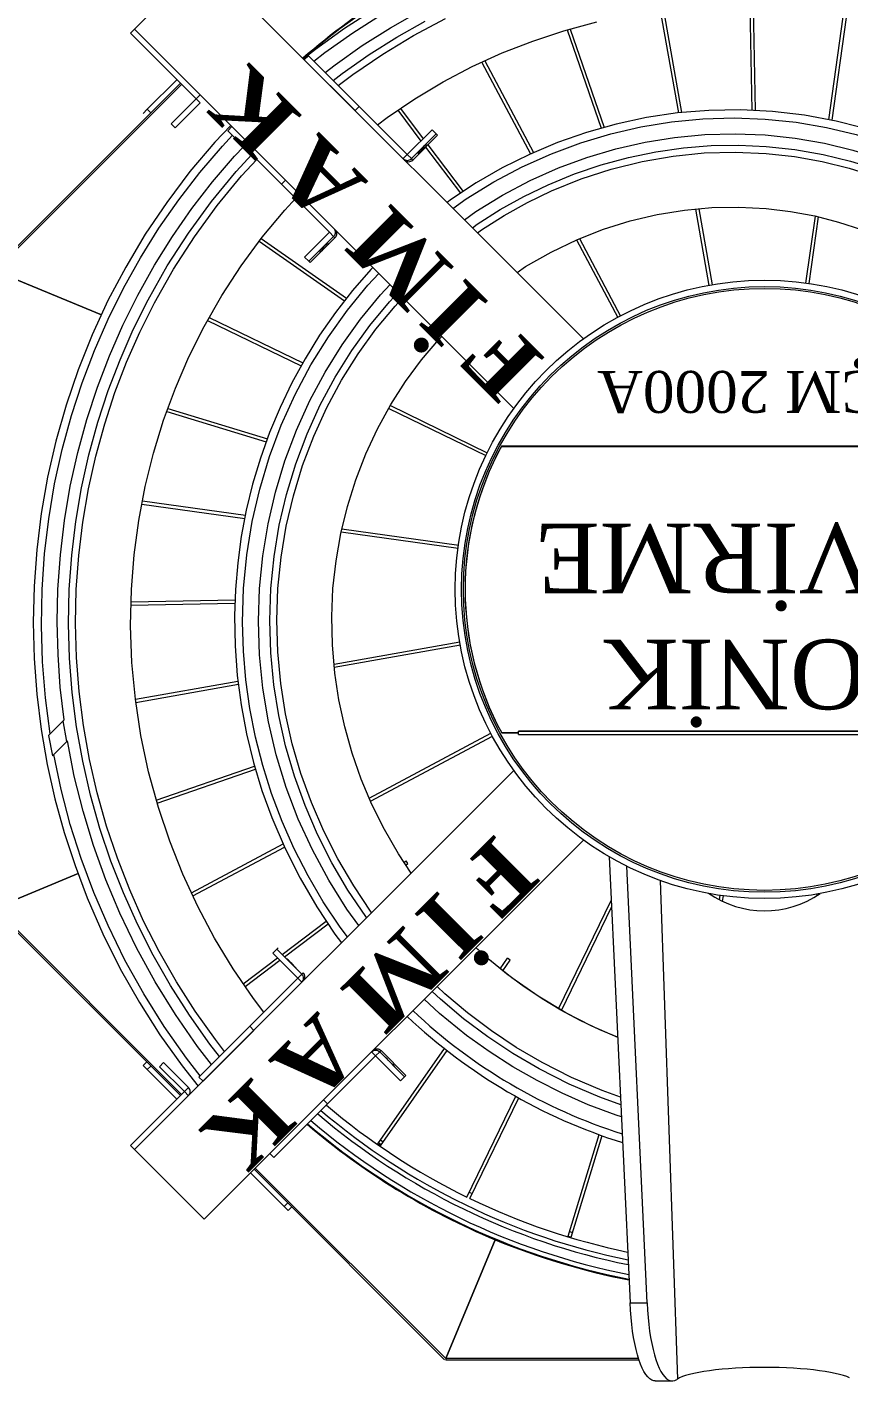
# Model space of a CAD drawing. Header units: millimetres. Extents: x 7703 to 14147, y -5820 to 95.
# Drawn here: x 10720 to 10778.9, y -3206.6 to -3109.4 of the extents above; entities that cross this region are included whole.
import ezdxf

# ---------------------------------------------------------------- set-up
doc = ezdxf.new("R2010")
doc.units = ezdxf.units.MM
doc.layers.add('Layer1', color=1, linetype='Continuous')
doc.layers.add('Layer2', color=4, linetype='Continuous')
doc.layers.add('Layer5', color=33, linetype='Continuous', lineweight=15)
doc.styles.get("Standard").update_dxf_attribs({"font": 'stylu.ttf', "height": 10})

# ---------------------------------------------------------------- blocks, each defined once
blk = doc.blocks.new('A$C55C01664')
at = {"layer": 'Layer2', "lineweight": 15}
for p, q in [((-2174.41, 456.75), (-2174, 457.01)), ((-2162.18, 99.15), (-2174.41, 456.75)), ((-2158.5, 458.08), (-2170.68, 458.08)), ((-2146.97, 443.25), (-2008.38, 443.25)), ((-2146.58, 442.08), (-2008.38, 442.08)), ((-2043.7, 356.82), (-2008.38, 442.08)), ((-2008.38, 442.08), (-2043.7, 356.82)), ((-2008.38, 442.91), (-2008.38, 443.25)), ((-2008.38, 442.08), (-1871.75, 305.44)), ((-2007.55, 442.91), (-1870.91, 306.27)), ((-2007.55, 442.91), (-2007.55, 442.91)), ((-2152.64, 402.17), (-2138.07, 88.87)), ((-2140.46, 402.17), (-2152.64, 402.17)), ((-2125.58, 82.15), (-2140.46, 402.17)), ((-2098.31, 355), (-2120.51, 282.15)), ((-2096.06, 354.32), (-2118.29, 281.37)), ((-2097.07, 350.99), (-2099.32, 351.67)), ((-2096.06, 354.32), (-2098.31, 355)), ((-1835.11, 342.07), (-2107.06, 70.12)), ((-1785.2, 292.16), (-1835.11, 342.07)), ((-1895.45, 335.8), (-1897.95, 333.31)), ((-1895.45, 335.8), (-1892.54, 332.89)), ((-1892.54, 332.89), (-1895.04, 330.4)), ((-1892.54, 332.89), (-1868.42, 308.77)), ((-2025.64, 327.24), (-2060.76, 255.06)), ((-2023.52, 326.22), (-2058.69, 253.94)), ((-2025.24, 322.68), (-2027.36, 323.71)), ((-1785.2, 292.16), (-2057.14, 20.21)), ((-1923.55, 259.45), (-1885.17, 297.83)), ((-1920.64, 256.54), (-1882.26, 294.92)), ((-1882.26, 294.92), (-1885.17, 297.83)), ((-1782.29, 289.25), (-1785.2, 292.16)), ((-1961.51, 289.43), (-2009.28, 221.06)), ((-1959.58, 288.08), (-2007.42, 219.62)), ((-1961.57, 285.23), (-1963.5, 286.58)), ((-1962.05, 288.66), (-1960.12, 287.31)), ((-1959.58, 288.08), (-1961.51, 289.43)), ((-1782.29, 289.25), (-1820.97, 250.56)), ((-1923.55, 259.45), (-1958.06, 224.95)), ((-1920.64, 256.54), (-1923.55, 259.45)), ((-1820.97, 250.56), (-1823.88, 253.48)), ((-1818.92, 252.61), (-1685.2, 118.89)), ((-1818.09, 253.45), (-1684.36, 119.72)), ((-1815.59, 255.94), (-1794.38, 234.73)), ((-1978.85, 239.92), (-1975.94, 242.84)), ((-1958.06, 224.95), (-1975.94, 242.84)), ((-1834.31, 243.05), (-1870.73, 206.63)), ((-1834.31, 243.05), (-1831.4, 240.14)), ((-1820.97, 250.56), (-1823.88, 247.65)), ((-1823.88, 247.65), (-1805.99, 229.77)), ((-1820.97, 250.56), (-1803.08, 232.68)), ((-1978.85, 239.92), (-1979.82, 238.96)), ((-1961.93, 221.08), (-1979.82, 238.96)), ((-1960.97, 222.04), (-1978.85, 239.92)), ((-1831.4, 240.14), (-1867.82, 203.72)), ((-1794.38, 234.73), (-1796.88, 232.23)), ((-1794.38, 234.73), (-1791.47, 231.82)), ((-1971.78, 232.85), (-1971.88, 232.76)), ((-1965.22, 226.1), (-1965.13, 226.2)), ((-1958.06, 224.95), (-1960.97, 222.04)), ((-1958.06, 224.95), (-1955.14, 222.04)), ((-1805.99, 229.77), (-1803.08, 232.68)), ((-1791.47, 231.82), (-1793.96, 229.32)), ((-1960.97, 222.04), (-1961.93, 221.08)), ((-1870.73, 206.63), (-1867.82, 203.72)), ((-1867.82, 203.72), (-1902.32, 169.21)), ((-2091.3, 192.3), (-2127.26, 118.39)), ((-2089.27, 191.1), (-2127.04, 113.48)), ((-1864.45, 175.14), (-1889.41, 156.3)), ((-1906.19, 165.34), (-1905.23, 166.3)), ((-1902.32, 169.21), (-1905.23, 172.12)), ((-1902.32, 169.21), (-1905.23, 166.3)), ((-1905.23, 166.3), (-1887.35, 148.42)), ((-1902.32, 169.21), (-1884.43, 151.33)), ((-1863.12, 173.2), (-1887.73, 154.62)), ((-2049.23, 163.9), (-2054.54, 156.31)), ((-2054.54, 156.31), (-2052.6, 154.97)), ((-2047.39, 162.43), (-2052.6, 154.97)), ((-1901.07, 162.14), (-1901.17, 162.05)), ((-1894.51, 155.39), (-1894.42, 155.49)), ((-1892.72, 153.79), (-1924.01, 130.18)), ((-1891.04, 152.11), (-1922.7, 128.22)), ((-1888.31, 147.45), (-1887.35, 148.42)), ((-1887.35, 148.42), (-1884.43, 151.33)), ((-1685.2, 118.89), (-1744.71, 94.24)), ((-1744.71, 94.24), (-1685.2, 118.89)), ((-2274.63, 109.86), (-2274.43, 108.72)), ((-2206.88, 114.01), (-2207.43, 110.08)), ((-2204.65, 112.99), (-2205.11, 109.68)), ((-1827.02, 110.12), (-1892.71, 75.12)), ((-1826.03, 107.98), (-1891.77, 72.95)), ((-1979.7, 88.13), (-1981.28, 86.94)), ((-1981.28, 86.94), (-1979.85, 85.06)), ((-1978.41, 86.15), (-1979.85, 85.06)), ((-1954.42, 42.23), (-2041.78, -4.33)), ((-1953.5, 40.05), (-2040.75, -6.44)), ((-1801.5, 43.75), (-1871.98, 19.41)), ((-1800.84, 41.49), (-1871.3, 17.15)), ((-1726.35, 9.76), (-1727.27, 8.83)), ((-1723.58, -4.9), (-1726.35, 9.76)), ((-1727.27, 8.83), (-1737.07, -0.97)), ((-2060.44, -5.53), (-2413.38, -5.53)), ((-2060.44, -5.53), (-2413.38, -5.53)), ((-2413.38, -7.88), (-2060.44, -7.88)), ((-2060.44, -7.88), (-2413.38, -7.88)), ((-2060.44, -5.53), (-2060.44, -7.88)), ((-2060.44, -5.53), (-2060.44, -7.88)), ((-2060.44, -6.7), (-2048.49, -6.7)), ((-2048.49, -6.7), (-2060.44, -6.7)), ((-1736.65, -0.55), (-1734.08, -15.4)), ((-1734.73, -16.05), (-1724.71, -6.04)), ((-1724.71, -6.04), (-1723.58, -4.9)), ((-1734.08, -15.4), (-1730.62, -11.95)), ((-1786.19, -28.55), (-1859.66, -41.57)), ((-1785.83, -30.87), (-1859.35, -43.91)), ((-1928.46, -53.77), (-2018.94, -69.81)), ((-1928.26, -56.12), (-2018.48, -72.12)), ((-1782.7, -100.8), (-1857.28, -102.17)), ((-1782.63, -98.44), (-1857.2, -99.81)), ((-1933.93, -153.13), (-2017.65, -141.44)), ((-1933.37, -150.83), (-2017.3, -139.11)), ((-1790.89, -173.1), (-1864.66, -162.8)), ((-1790.45, -170.78), (-1864.22, -160.48)), ((-2425.65, -212), (-2048.17, -212)), ((-2048.49, -212.59), (-2425.33, -212.59)), ((-2106.34, -212), (-2106.93, -212.59)), ((-2084.06, -212.59), (-2084.65, -212)), ((-1968.63, -241.5), (-2038.08, -207.7)), ((-1967.5, -239.43), (-2037.01, -205.6)), ((-1809.1, -239.48), (-1880.44, -217.75)), ((-1808.31, -237.27), (-1879.65, -215.53)), ((-1785.2, -511.45), (-2057.14, -239.5)), ((-1837.64, -302.62), (-1904.67, -270)), ((-1838.81, -304.67), (-1905.8, -272.07)), ((-1835.11, -561.36), (-2107.06, -289.41)), ((-2104.18, -361.23), (-2133.75, -305.73)), ((-2102, -360.31), (-2131.66, -304.66)), ((-1761.45, -306.58), (-1685.2, -338.17)), ((-1685.2, -338.17), (-1761.45, -306.58)), ((-1876.05, -361.22), (-1937.24, -318.46)), ((-1874.65, -359.33), (-1935.79, -316.6)), ((-2275.41, -376.87), (-2268.72, -328.97)), ((-2273.11, -377.45), (-2266.38, -329.25)), ((-2189.7, -382.7), (-2199.37, -328.19)), ((-2187.35, -382.48), (-2197.06, -327.72)), ((-1685.2, -338.17), (-1818.92, -471.9)), ((-1684.36, -339), (-1818.09, -472.73)), ((-1928.92, -361.9), (-1911.04, -344.01)), ((-1927.96, -362.86), (-1910.08, -344.97)), ((-1925.05, -365.77), (-1907.16, -347.89)), ((-1910.08, -344.97), (-1911.04, -344.01)), ((-1910.08, -344.97), (-1907.16, -347.89)), ((-1927.96, -362.86), (-1928.92, -361.9)), ((-1925.05, -365.77), (-1927.96, -362.86)), ((-1890.55, -400.27), (-1925.05, -365.77)), ((-1995.54, -428.51), (-2020.81, -395.05)), ((-1993.86, -426.83), (-2018.84, -393.75)), ((-1893.46, -403.19), (-1890.55, -400.27)), ((-1893.46, -403.19), (-1855.08, -441.57)), ((-1890.55, -400.27), (-1852.17, -438.66)), ((-2036.27, -488.66), (-2071.31, -422.91)), ((-2034.13, -487.68), (-2069.13, -421.99)), ((-1984.66, -417.63), (-2002.55, -435.52)), ((-1983.7, -418.6), (-2001.58, -436.48)), ((-1980.79, -421.51), (-1998.67, -439.39)), ((-1984.66, -417.63), (-1983.7, -418.6)), ((-1980.79, -421.51), (-1983.7, -418.6)), ((-1980.79, -421.51), (-1977.88, -418.6)), ((-1946.28, -456.01), (-1980.79, -421.51)), ((-2002.55, -435.52), (-2001.58, -436.48)), ((-2001.58, -436.48), (-1998.67, -439.39)), ((-1975.83, -454.62), (-1992.21, -432.93)), ((-1973.88, -453.29), (-1990.53, -431.25)), ((-2295.37, -519.91), (-2285.07, -446.1)), ((-2293.06, -520.36), (-2282.76, -446.54)), ((-2097.57, -511.58), (-2121.94, -441.03)), ((-2095.3, -510.94), (-2119.67, -440.39)), ((-1855.08, -441.57), (-1852.17, -438.66)), ((-1832.2, -458.62), (-1814.31, -440.74)), ((-1829.29, -461.53), (-1811.4, -443.65)), ((-1814.31, -440.74), (-1811.4, -443.65)), ((-2228.73, -527.75), (-2230.1, -453.09)), ((-2226.37, -527.83), (-2227.75, -453.21)), ((-2164.45, -525.15), (-2177.48, -451.64)), ((-2162.12, -524.81), (-2175.12, -451.45)), ((-1943.37, -453.1), (-1946.28, -456.01)), ((-1909.87, -492.43), (-1946.28, -456.01)), ((-1906.95, -489.52), (-1943.37, -453.1)), ((-1815.6, -475.23), (-1794.38, -454.01)), ((-1796.88, -451.51), (-1794.38, -454.01)), ((-1794.38, -454.01), (-1791.47, -451.1)), ((-1791.47, -451.1), (-1791.47, -451.1)), ((-1829.29, -461.53), (-1832.2, -458.62)), ((-1829.29, -461.53), (-1832.2, -464.45)), ((-1782.29, -508.54), (-1829.29, -461.53)), ((-1906.95, -489.52), (-1909.87, -492.43)), ((-1835.11, -561.36), (-1785.2, -511.45)), ((-1782.29, -508.54), (-1785.2, -511.45))]:
    blk.add_line(p, q, dxfattribs=at)
at = {"layer": 'Layer2', "lineweight": 15, "flags": 128}
for points in [[(-2297.84, 455.87), (-2295.85, 455.02), (-2293.47, 454.2), (-2290.71, 453.41), (-2287.6, 452.67), (-2284.14, 451.97), (-2280.37, 451.33), (-2276.3, 450.74), (-2271.98, 450.21), (-2267.42, 449.74), (-2262.65, 449.35), (-2257.71, 449.01), (-2252.64, 448.75), (-2247.45, 448.57), (-2242.2, 448.46), (-2236.91, 448.42), (-2231.63, 448.46), (-2226.37, 448.57), (-2221.19, 448.75), (-2216.11, 449.01), (-2211.18, 449.35), (-2206.41, 449.74), (-2201.85, 450.21), (-2197.52, 450.74), (-2193.46, 451.33), (-2189.69, 451.97), (-2186.23, 452.67), (-2183.11, 453.41), (-2180.35, 454.2), (-2177.98, 455.02), (-2175.99, 455.87), (-2174.41, 456.75)], [(-2152.64, 402.17), (-2152.94, 407.42), (-2153.35, 412.56), (-2153.87, 417.55), (-2154.49, 422.36), (-2155.21, 426.97), (-2156.03, 431.34), (-2156.94, 435.46), (-2157.93, 439.29), (-2159, 442.81), (-2160.15, 446.01), (-2161.36, 448.87), (-2162.64, 451.36), (-2163.96, 453.48), (-2165.33, 455.21), (-2166.73, 456.54), (-2168.17, 457.46), (-2169.62, 457.97), (-2171.08, 458.07), (-2172.55, 457.75), (-2174, 457.01)], [(-2158.5, 458.08), (-2157.44, 457.97), (-2155.99, 457.46), (-2154.55, 456.54), (-2153.15, 455.21), (-2151.78, 453.48), (-2150.46, 451.36), (-2149.18, 448.87), (-2147.97, 446.01), (-2146.82, 442.81), (-2145.75, 439.29), (-2144.76, 435.46), (-2143.85, 431.34), (-2143.03, 426.97), (-2142.31, 422.36), (-2141.69, 417.55), (-2141.17, 412.56), (-2140.76, 407.42), (-2140.46, 402.17)], [(-2008.38, 442.08), (-2008.38, 442.53), (-2008.38, 442.91)], [(-2134.26, 268.74), (-2130.53, 267.56), (-2110.37, 259.95), (-2091.84, 251.79), (-2073.81, 242.71), (-2056.33, 232.73), (-2039.44, 221.89), (-2023.19, 210.22), (-2003.79, 194.49), (-1992.83, 184.35)], [(-2133.85, 259.94), (-2118.82, 254.59), (-2096.76, 245.14), (-2075.41, 234.35), (-2056.55, 223.34), (-2038.41, 211.31), (-2021.06, 198.29), (-2004.55, 184.35), (-1998.54, 178.65)], [(-2133.59, 254.52), (-2120.38, 249.81), (-2098.61, 240.46), (-2077.56, 229.8), (-2058.95, 218.92), (-2041.06, 207.03), (-2023.95, 194.17), (-2007.67, 180.4), (-2002.09, 175.1)], [(-1854.19, -442.46), (-1842.9, -430.49), (-1824.98, -409.27), (-1808.31, -387.21), (-1792.94, -364.38), (-1778.88, -340.88), (-1766.16, -316.78), (-1754.78, -292.16), (-1744.77, -267.1), (-1736.12, -241.68), (-1728.83, -215.99), (-1722.9, -190.09), (-1718.33, -164.06), (-1715.09, -137.98), (-1713.18, -111.91), (-1712.57, -85.92), (-1713.25, -60.08), (-1715.17, -34.45), (-1718.33, -9.09), (-1722.68, 15.93), (-1728.19, 40.57), (-1734.82, 64.78), (-1742.54, 88.5), (-1751.3, 111.68), (-1762.54, 137.48), (-1775.03, 162.46), (-1788.69, 186.58), (-1803.46, 209.79), (-1819.27, 232.04), (-1830.76, 246.6)], [(-1832.36, 239.17), (-1822.44, 226.5), (-1806.5, 203.81), (-1791.79, 180.37), (-1778.36, 156.25), (-1766.23, 131.52), (-1756, 107.7), (-1746.98, 83.47), (-1739.18, 58.87), (-1732.6, 33.97), (-1727.27, 8.83)], [(-1968.51, 229.47), (-1969.49, 230.45), (-1970.39, 231.34), (-1971.13, 232.05), (-1971.63, 232.54), (-1971.87, 232.75), (-1971.8, 232.66), (-1971.45, 232.29), (-1970.84, 231.66), (-1970.03, 230.84), (-1969.08, 229.89), (-1968.09, 228.9), (-1967.14, 227.95), (-1966.32, 227.14), (-1965.69, 226.53), (-1965.32, 226.18), (-1965.23, 226.11), (-1965.44, 226.35), (-1965.93, 226.85), (-1966.64, 227.59), (-1967.53, 228.49), (-1968.51, 229.47)], [(-1846.23, 225.3), (-1839.27, 216.46), (-1824.61, 195.81), (-1811.01, 174.51), (-1798.51, 152.61), (-1787.32, 130.58), (-1777.23, 108.08), (-1768.26, 85.17), (-1760.44, 61.9), (-1753.64, 37.84), (-1748.05, 13.54), (-1743.68, -10.96), (-1740.54, -35.59), (-1738.62, -60.28), (-1737.92, -84.99), (-1738.45, -109.64), (-1740.18, -134.1), (-1743.11, -158.38), (-1747.22, -182.43), (-1752.5, -206.19), (-1758.93, -229.62), (-1766.34, -252.24), (-1774.82, -274.42), (-1784.34, -296.12), (-1794.88, -317.28), (-1808.71, -341.71), (-1823.88, -365.24), (-1840.33, -387.8), (-1858.01, -409.31), (-1869.29, -421.53)], [(-1840.47, 231.07), (-1830.46, 218.2), (-1814.55, 195.36), (-1799.93, 171.75), (-1786.62, 147.45), (-1774.65, 122.54), (-1764.62, 98.55), (-1755.84, 74.14), (-1748.31, 49.37), (-1742.05, 24.31), (-1737.07, -0.97)], [(-1956.11, 221.08), (-1956.73, 220.56), (-1957.44, 220.18), (-1958.21, 219.95), (-1959.02, 219.87), (-1959.82, 219.95), (-1960.59, 220.18), (-1961.31, 220.56), (-1961.93, 221.08)], [(-1955.14, 222.04), (-1955.77, 221.53), (-1956.48, 221.15), (-1957.25, 220.91), (-1958.06, 220.83), (-1958.86, 220.91), (-1959.63, 221.15), (-1960.34, 221.53), (-1960.97, 222.04)], [(-1849.81, 221.72), (-1843.17, 213.27), (-1828.65, 192.82), (-1815.2, 171.72), (-1802.83, 150.03), (-1791.76, 128.21), (-1781.78, 105.92), (-1772.91, 83.23), (-1765.18, 60.19), (-1758.46, 36.37), (-1752.93, 12.31), (-1748.62, -11.95), (-1745.51, -36.33), (-1743.63, -60.78), (-1742.95, -85.24), (-1743.48, -109.64), (-1745.21, -133.85), (-1748.12, -157.88), (-1752.2, -181.69), (-1757.43, -205.21), (-1763.81, -228.39), (-1771.16, -250.77), (-1779.56, -272.73), (-1789, -294.2), (-1799.44, -315.14), (-1813.13, -339.31), (-1828.16, -362.59), (-1844.45, -384.91), (-1861.96, -406.19), (-1872.85, -417.97)], [(-2131.61, 211.81), (-2113.15, 203.73), (-2094.38, 194.06), (-2074.56, 182.13), (-2055.71, 168.92), (-2037.9, 154.51), (-2030.02, 147.17)], [(-2131.6, 211.62), (-2118.79, 206.34), (-2104.69, 199.54), (-2090.92, 192.09), (-2077.51, 184.01), (-2064.5, 175.31), (-2051.91, 166), (-2039.78, 156.11), (-2029.92, 147.26)], [(-1877.96, 193.57), (-1870.53, 183.88), (-1855.98, 162.57), (-1842.67, 140.55), (-1830.62, 117.89), (-1819.87, 94.67), (-1810.43, 70.95), (-1802.34, 46.81), (-1795.33, 21.16), (-1789.82, -4.78), (-1785.83, -30.92), (-1783.36, -57.17), (-1782.41, -83.44), (-1782.98, -109.64), (-1784.93, -134.48), (-1788.22, -159.09), (-1792.86, -183.43), (-1798.8, -207.4), (-1806.04, -230.94), (-1814.54, -253.99), (-1824.26, -276.47), (-1835.18, -298.32), (-1847.85, -320.46), (-1861.73, -341.78), (-1876.77, -362.19), (-1892.91, -381.65), (-1903.57, -393.08)], [(-1906.19, 171.16), (-1906.71, 170.54), (-1907.09, 169.83), (-1907.32, 169.05), (-1907.4, 168.25), (-1907.32, 167.45), (-1907.09, 166.68), (-1906.7, 165.96), (-1906.19, 165.34)], [(-1905.23, 172.12), (-1905.74, 171.5), (-1906.12, 170.79), (-1906.36, 170.02), (-1906.44, 169.21), (-1906.36, 168.41), (-1906.12, 167.64), (-1905.74, 166.93), (-1905.23, 166.3)], [(-1897.88, 158.68), (-1896.9, 157.7), (-1896, 156.81), (-1895.26, 156.09), (-1894.76, 155.61), (-1894.52, 155.4), (-1894.59, 155.48), (-1894.94, 155.86), (-1895.55, 156.48), (-1896.36, 157.31), (-1897.31, 158.26), (-1898.3, 159.25), (-1899.25, 160.2), (-1900.08, 161.01), (-1900.7, 161.62), (-1901.08, 161.97), (-1901.16, 162.03), (-1900.95, 161.8), (-1900.47, 161.3), (-1899.75, 160.56), (-1898.86, 159.66), (-1897.88, 158.68)], [(-1937.79, 139.57), (-1932.55, 132.55), (-1920.54, 114.42), (-1909.61, 95.72), (-1899.78, 76.5), (-1891.06, 56.82), (-1883.49, 36.75), (-1877.17, 16.69), (-1871.99, -3.62), (-1867.95, -24.12), (-1865.05, -44.74), (-1863.3, -65.42), (-1862.7, -86.1), (-1863.45, -110.38), (-1865.77, -134.46), (-1869.63, -158.24), (-1875.01, -181.63), (-1881.98, -204.88), (-1890.44, -227.52), (-1900.34, -249.46), (-1911.61, -270.61), (-1924.21, -290.89), (-1937.8, -309.88), (-1952.53, -327.87), (-1960.37, -336.27)], [(-1956.14, -340.5), (-1954.68, -339), (-1941.52, -323.94), (-1929.25, -308.23), (-1917.89, -291.94), (-1907.48, -275.13), (-1898.01, -257.85), (-1889.52, -240.16), (-1882, -222.12), (-1875.46, -203.78), (-1869.91, -185.22), (-1865.36, -166.47), (-1861.78, -147.6), (-1859.18, -128.65), (-1857.55, -109.69), (-1856.87, -90.76), (-1857.25, -69.23), (-1858.84, -47.87), (-1861.59, -26.76), (-1865.49, -5.95), (-1870.49, 14.49), (-1876.56, 34.5), (-1883.65, 54.03), (-1893.15, 76.16), (-1903.91, 97.49), (-1915.86, 117.96), (-1928.91, 137.53), (-1933.61, 143.74)], [(-1945.96, 131.4), (-1937.47, 119.64), (-1924.41, 98.81), (-1912.79, 77.26), (-1902.65, 55.09), (-1894.01, 32.39), (-1886.83, 8.99), (-1881.24, -14.74), (-1877.24, -38.69), (-1874.85, -62.75), (-1874.06, -86.82), (-1874.84, -110.36), (-1877.13, -133.7), (-1880.92, -156.75), (-1886.18, -179.41), (-1892.98, -201.92), (-1901.23, -223.84), (-1910.85, -245.08), (-1921.82, -265.55), (-1934.06, -285.17), (-1947.26, -303.53), (-1961.56, -320.92), (-1968.41, -328.23)], [(-1955.23, 122.13), (-1954.95, 121.76), (-1942.34, 103.06), (-1930.95, 83.68), (-1920.84, 63.72), (-1912.01, 43.24), (-1904.51, 22.34), (-1898.34, 1.1), (-1893.51, -20.4), (-1890.05, -42.06), (-1887.88, -64.85), (-1887.2, -87.64), (-1888, -110.33), (-1890.26, -132.82), (-1893.97, -155.02), (-1899.08, -176.84), (-1905.69, -198.51), (-1913.68, -219.6), (-1923, -240.03), (-1933.61, -259.71), (-1945.44, -278.56), (-1958.18, -296.2), (-1971.99, -312.9), (-1977.69, -318.95)], [(-1951.64, 125.72), (-1951.06, 124.95), (-1938.26, 106), (-1926.7, 86.37), (-1916.42, 66.14), (-1907.46, 45.39), (-1899.83, 24.2), (-1893.55, 2.67), (-1888.64, -19.13), (-1885.11, -41.1), (-1882.89, -64.21), (-1882.18, -87.33), (-1882.96, -110.34), (-1885.24, -133.16), (-1888.98, -155.68), (-1894.15, -177.82), (-1900.83, -199.81), (-1908.92, -221.22), (-1918.36, -241.96), (-1929.1, -261.94), (-1941.08, -281.09), (-1954, -299), (-1968, -315.97), (-1974.14, -322.5)], [(-1983.56, 93.8), (-1974.36, 79.93), (-1964.35, 62.58), (-1955.47, 44.72), (-1947.76, 26.42), (-1941.22, 7.77), (-1935.88, -11.18), (-1931.75, -30.33), (-1928.82, -49.62), (-1927.06, -69.88), (-1926.62, -90.12), (-1927.5, -110.25), (-1929.68, -130.19), (-1933.13, -149.84), (-1937.83, -169.14), (-1943.84, -188.27), (-1951.07, -206.86), (-1959.47, -224.85), (-1969, -242.16), (-1979.59, -258.72), (-1990.98, -274.19), (-2003.29, -288.81), (-2005.51, -291.13)], [(-1724.71, -6.04), (-1721.32, -31.88), (-1719.23, -57.81), (-1718.43, -83.75), (-1718.93, -109.64), (-1720.69, -135.06), (-1723.69, -160.3), (-1727.92, -185.3), (-1733.36, -210.02), (-1740, -234.38), (-1747.67, -257.9), (-1756.44, -280.98), (-1766.3, -303.56), (-1777.22, -325.59), (-1789.42, -347.44), (-1802.66, -368.63), (-1816.89, -389.08), (-1832.08, -408.76), (-1848.19, -427.63), (-1855.47, -435.35)], [(-1734.73, -16.05), (-1732, -39.42), (-1730.36, -62.84), (-1729.8, -86.27), (-1730.32, -109.64), (-1732.06, -134.5), (-1735.02, -159.17), (-1739.18, -183.62), (-1744.53, -207.79), (-1751.05, -231.6), (-1758.57, -254.6), (-1767.17, -277.15), (-1776.83, -299.22), (-1787.53, -320.74), (-1799.48, -342.09), (-1812.43, -362.78), (-1826.37, -382.76), (-1841.23, -401.99), (-1857, -420.41), (-1863.51, -427.31)], [(-2059.47, -337), (-2065.59, -341.13), (-2083.86, -351.61), (-2102.74, -360.66), (-2121.47, -368.03), (-2140.56, -374.01), (-2159.92, -378.59), (-2179.44, -381.77), (-2199.03, -383.54), (-2218.58, -383.91), (-2237.99, -382.89), (-2255.57, -380.76), (-2272.89, -377.51), (-2289.87, -373.16), (-2306.43, -367.74), (-2322.52, -361.28), (-2338.06, -353.84), (-2355.99, -343.6), (-2372.94, -332.07), (-2388.82, -319.33), (-2392.87, -315.52)], [(-2027.45, -369.03), (-2030.9, -371.53), (-2047.35, -382.03), (-2064.32, -391.51), (-2081.75, -399.94), (-2100.58, -407.68), (-2119.77, -414.21), (-2139.25, -419.52), (-2158.93, -423.58), (-2178.74, -426.4), (-2198.6, -427.98), (-2218.43, -428.32), (-2238.16, -427.43), (-2258.63, -425.2), (-2278.82, -421.65), (-2298.64, -416.82), (-2318.01, -410.74), (-2336.86, -403.45), (-2355.11, -394.98), (-2372.76, -385.34), (-2389.67, -374.62), (-2405.76, -362.87), (-2420.97, -350.16), (-2424.32, -346.96)], [(-2031.05, -365.43), (-2034.02, -367.58), (-2050.23, -377.9), (-2066.95, -387.22), (-2084.12, -395.5), (-2105.35, -404.1), (-2127.03, -411.13), (-2149.05, -416.57), (-2171.28, -420.42), (-2193.62, -422.67), (-2215.94, -423.32), (-2238.14, -422.4), (-2258.29, -420.17), (-2278.15, -416.66), (-2297.65, -411.89), (-2316.71, -405.88), (-2335.24, -398.68), (-2353.18, -390.33), (-2370.53, -380.83), (-2387.15, -370.26), (-2402.96, -358.69), (-2417.9, -346.17), (-2420.78, -343.42)], [(-2021.69, -374.78), (-2029.97, -380.67), (-2049.07, -392.43), (-2068.82, -402.85), (-2089.12, -411.91), (-2109.51, -419.45), (-2130.25, -425.62), (-2151.25, -430.41), (-2172.43, -433.81), (-2194.14, -435.85), (-2215.84, -436.45), (-2237.43, -435.61), (-2258.81, -433.36), (-2279.9, -429.7), (-2300.24, -424.79), (-2320.13, -418.59), (-2339.48, -411.14), (-2358.21, -402.49), (-2376.36, -392.63), (-2393.73, -381.66), (-2410.27, -369.63), (-2425.91, -356.61), (-2430.04, -352.69)], [(-1921.3, -354.55), (-1920.32, -353.56), (-1919.43, -352.66), (-1918.72, -351.93), (-1918.23, -351.42), (-1918.02, -351.19), (-1918.11, -351.25), (-1918.48, -351.61), (-1919.11, -352.22), (-1919.93, -353.03), (-1920.88, -353.97), (-1921.87, -354.96), (-1922.82, -355.92), (-1923.63, -356.74), (-1924.24, -357.37), (-1924.59, -357.74), (-1924.66, -357.83), (-1924.42, -357.62), (-1923.92, -357.13), (-1923.18, -356.41), (-1922.28, -355.52), (-1921.3, -354.55)], [(-1920.53, -355.31), (-1919.55, -354.33), (-1918.66, -353.43), (-1917.95, -352.7), (-1917.46, -352.19), (-1917.25, -351.96), (-1917.34, -352.02), (-1917.71, -352.38), (-1918.34, -352.98), (-1919.16, -353.8), (-1920.11, -354.74), (-1921.11, -355.73), (-1922.05, -356.69), (-1922.86, -357.51), (-1923.47, -358.14), (-1923.82, -358.51), (-1923.89, -358.6), (-1923.65, -358.39), (-1923.15, -357.9), (-1922.41, -357.18), (-1921.52, -356.29), (-1920.53, -355.31)], [(-2305.18, -441.27), (-2288.26, -445.5), (-2265.52, -449.76), (-2242.67, -452.46), (-2219.82, -453.61), (-2197.08, -453.25), (-2174.56, -451.4), (-2152.35, -448.12), (-2130.54, -443.45), (-2109.21, -437.44), (-2088.44, -430.15), (-2068.32, -421.65), (-2048.89, -411.99), (-2030.23, -401.25), (-2012.38, -389.5), (-2009.28, -387.19)], [(-2013.54, -382.93), (-2023.05, -389.71), (-2042.76, -401.91), (-2063.14, -412.73), (-2084.11, -422.14), (-2105.17, -429.98), (-2126.6, -436.41), (-2148.31, -441.41), (-2170.21, -444.98), (-2192.66, -447.15), (-2215.1, -447.82), (-2237.44, -447), (-2259.58, -444.72), (-2281.42, -440.99), (-2302.49, -435.96), (-2323.09, -429.59), (-2343.15, -421.92), (-2362.57, -413.01), (-2381.39, -402.85), (-2399.42, -391.52), (-2416.6, -379.1), (-2432.85, -365.64), (-2438.07, -360.71)], [(-1928.92, -367.72), (-1929.44, -367.1), (-1929.82, -366.38), (-1930.05, -365.61), (-1930.13, -364.81), (-1930.05, -364.01), (-1929.82, -363.23), (-1929.44, -362.52), (-1928.92, -361.9)], [(-1927.96, -368.68), (-1928.47, -368.06), (-1928.85, -367.35), (-1929.09, -366.57), (-1929.17, -365.77), (-1929.09, -364.97), (-1928.85, -364.2), (-1928.47, -363.48), (-1927.96, -362.86)], [(-1978.84, -417.63), (-1979.46, -417.12), (-1980.17, -416.74), (-1980.95, -416.51), (-1981.75, -416.43), (-1982.55, -416.51), (-1983.32, -416.74), (-1984.04, -417.12), (-1984.66, -417.63)], [(-1977.88, -418.6), (-1978.5, -418.08), (-1979.21, -417.7), (-1979.98, -417.47), (-1980.79, -417.39), (-1981.59, -417.47), (-1982.36, -417.7), (-1983.07, -418.08), (-1983.7, -418.6)], [(-1959.43, -442.86), (-1966.38, -448.13), (-1986.09, -461.44), (-2006.44, -473.6), (-2027.36, -484.59), (-2048.8, -494.39), (-2070.68, -502.97), (-2092.94, -510.31), (-2116.57, -516.65)], [(-1992.09, -425.18), (-1993.07, -426.16), (-1993.96, -427.06), (-1994.68, -427.8), (-1995.16, -428.3), (-1995.37, -428.53), (-1995.29, -428.47), (-1994.91, -428.12), (-1994.29, -427.51), (-1993.46, -426.7), (-1992.51, -425.75), (-1991.52, -424.76), (-1990.57, -423.81), (-1989.76, -422.98), (-1989.15, -422.36), (-1988.8, -421.98), (-1988.74, -421.9), (-1988.97, -422.11), (-1989.47, -422.59), (-1990.21, -423.31), (-1991.11, -424.2), (-1992.09, -425.18)], [(-1991.32, -425.95), (-1992.3, -426.93), (-1993.19, -427.83), (-1993.91, -428.56), (-1994.39, -429.07), (-1994.6, -429.3), (-1994.52, -429.24), (-1994.14, -428.89), (-1993.52, -428.28), (-1992.69, -427.47), (-1991.74, -426.52), (-1990.75, -425.53), (-1989.8, -424.58), (-1988.99, -423.75), (-1988.38, -423.12), (-1988.03, -422.75), (-1987.97, -422.67), (-1988.2, -422.88), (-1988.7, -423.36), (-1989.44, -424.08), (-1990.34, -424.97), (-1991.32, -425.95)], [(-1927.67, -474.63), (-1934.12, -479.66), (-1953.35, -493.19), (-1973.18, -505.73), (-1993.55, -517.25)], [(-1931.29, -471.01), (-1941.68, -478.96), (-1963.12, -493.58), (-1985.27, -506.95), (-2008.06, -519.06)], [(-1913.78, -488.52), (-1921.75, -494.75), (-1941.73, -508.88), (-1962.35, -521.97)], [(-1921.88, -480.41), (-1928.97, -485.95), (-1948.51, -499.72), (-1968.67, -512.49), (-1989.38, -524.22)], [(-1957.5, -525.87), (-1935.79, -511.92), (-1914.98, -496.99), (-1906.36, -490.12)]]:
    blk.add_lwpolyline(points, dxfattribs=at)
at = {"layer": 'Layer2', "lineweight": 15}
for radius in [221.76, 217.24, 215.88]:
    blk.add_circle((-2236.91, -109.64), radius, dxfattribs=at)
for centre, radius, start, end in [((-2236.91, -112.66), 507.69, 67.63057, 78.9596), ((-2236.91, -109.64), 504.24, 49.48261, 78.88032), ((-2236.91, -109.64), 500.92, 49.51235, 78.78725), ((-2236.91, -109.64), 494.05, 49.57526, 78.59026), ((-2236.91, -109.64), 490.73, 49.60625, 78.49318), ((-2236.91, -109.64), 485.29, 64.19187, 78.33109), ((-2239.05, -111.78), 507.69, 49.45218, 67.36939), ((-2236.91, -109.64), 485.29, 49.65824, 63.91407), ((-2255.54, -95.29), 400.98, 46.71049, 72.52204), ((-2254.53, -94.26), 393.74, 46.74007, 72.29907), ((-1820.97, 250.56), 4.12, 135, 225), ((-2236.91, 50.64), 70.26, 55.09896, 124.56808), ((-2236.91, -109.64), 214.71, 331.35038, 28.64962), ((-2236.91, -109.64), 214.71, 331.5291, 28.64962), ((-2236.91, -109.64), 494.05, 229.09693, 285.58321), ((-2236.91, -109.64), 490.73, 229.12466, 277.45956), ((-2236.91, -109.64), 500.92, 229.04062, 302.78956), ((-2236.91, -109.64), 504.24, 231.76112, 310.986), ((-2239.05, -107.5), 507.69, 292.63061, 311.01323)]:
    blk.add_arc(centre, radius, start, end, dxfattribs=at)
at = {"layer": 'Layer1', "char_height": 47.0588, "width": 295.1374}
for insert, attachment_point, rotation in [((-2077.08, 98.49), 1, 45), ((-1821.97, -466.67), 3, 315)]:
    blk.add_mtext('{\\fTimes New Roman|b1|i0|c162|p18;\\T1.3;FİMAK}', dxfattribs=dict(at, insert=insert, attachment_point=attachment_point, rotation=rotation))
at = {"layer": 'Layer5', "width": 673.1683, "attachment_point": 2}
for s, insert, char_height in [('{\\fTimes New Roman|b0|i0|c162|p18;KONİK \\PÇEVİRME}', (-2242.54, -23.51), 50), ('{\\fTimes New Roman|b0|i0|c162|p18;KÇM 2000A}', (-2235.95, -236.27), 30)]:
    blk.add_mtext(s, dxfattribs=dict(at, insert=insert, char_height=char_height))

msp = doc.modelspace()

# ---------------------------------------------------------------- block references
at = {"xscale": 0.09999999999854481, "yscale": 0.09999999999854481, "zscale": 0.09999999999854481, "rotation": 180}
msp.add_blockref('A$C55C01664', (10549.176, -3160.744), dxfattribs=at)

doc.saveas('drawing.dxf')
